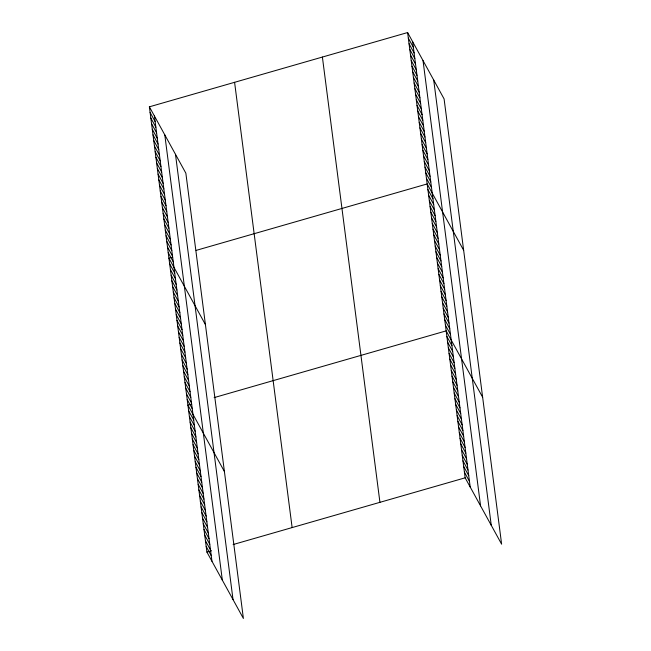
<?xml version="1.0" encoding="UTF-8"?>
<svg xmlns="http://www.w3.org/2000/svg" width="651" height="651" viewBox="0 0 651 651"><rect width="100%" height="100%" fill="white"/><g stroke="black" fill="none" stroke-linecap="round" stroke-linejoin="round"><path stroke-width="0.98" d="M149.372 106.821L185.852 173.182L243.393 618.45L206.912 552.089L149.372 106.821L407.607 32.55L444.088 98.911L501.628 544.179L465.148 477.818L407.607 32.55M172.678 257.137L168.934 258.211L205.415 324.572M196.089 250.399L427.17 183.94L463.65 250.301M191.671 404.076L187.919 405.15L224.408 471.511M214.146 397.606L446.155 330.879L482.643 397.24M206.912 552.089L211.591 550.738M233.131 544.545L465.148 477.818M408.332 38.157L413.377 47.344M409.056 43.763L414.101 52.951M409.78 49.37L414.825 58.557M410.504 54.977L415.558 64.164M411.229 60.584L416.282 69.771M411.953 66.19L417.006 75.378M412.677 71.797L417.73 80.984M413.401 77.404L418.455 86.591M414.126 83.011L419.179 92.198M414.85 88.617L419.903 97.805M415.574 94.224L420.627 103.411M416.298 99.831L421.352 109.018M417.022 105.438L422.076 114.625M417.747 111.052L422.8 120.232M418.471 116.659L423.524 125.838M419.195 122.266L424.249 131.445M419.928 127.873L424.973 137.052M420.652 133.479L425.697 142.667M421.376 139.086L426.421 148.273M422.1 144.693L427.146 153.88M422.825 150.3L427.87 159.487M423.549 155.906L428.594 165.094M424.273 161.513L429.318 170.7M424.997 167.12L430.042 176.307M425.721 172.727L430.767 181.914M426.446 178.333L431.499 187.521M427.902 189.587L432.948 198.775M428.627 195.243L433.68 204.43M429.359 200.89L434.412 210.078M430.091 206.546L435.145 215.733M430.824 212.193L435.869 221.381M431.548 217.849L436.601 227.036M432.28 223.496L437.334 232.684M433.013 229.152L438.066 238.339M433.745 234.799L438.79 243.987M434.469 240.455L439.523 249.642M435.202 246.102L440.255 255.29M435.934 251.758L440.987 260.945M436.666 257.405L441.712 266.593M437.391 263.061L442.444 272.248M438.123 268.708L443.176 277.896M438.855 274.364L443.909 283.551M439.588 280.011L444.633 289.199M440.312 285.667L445.365 294.854M441.044 291.314L446.098 300.502M441.777 296.97L446.83 306.157M442.509 302.617L447.554 311.805M443.233 308.273L448.287 317.46M443.966 313.92L449.019 323.108M444.698 319.576L449.751 328.763M445.43 325.223L450.476 334.411M446.887 336.526L451.94 345.714M447.619 342.182L452.673 351.369M448.352 347.829L453.397 357.017M449.076 353.485L454.129 362.672M449.808 359.132L454.862 368.32M450.541 364.788L455.594 373.975M451.273 370.435L456.318 379.623M451.997 376.091L457.051 385.278M452.73 381.738L457.783 390.925M453.462 387.394L458.516 396.581M454.195 393.041L459.24 402.228M454.919 398.697L459.972 407.884M455.651 404.344L460.705 413.531M456.384 410L461.437 419.187M457.116 415.647L462.161 424.834M457.84 421.303L462.894 430.49M458.573 426.95L463.626 436.137M459.305 432.606L464.358 441.793M460.037 438.253L465.083 447.44M460.762 443.909L465.815 453.096M461.494 449.556L466.547 458.743M462.226 455.212L467.28 464.399M462.959 460.859L468.004 470.046M463.683 466.515L468.736 475.702M464.415 472.162L469.469 481.349M150.096 112.428L155.141 121.615M150.82 118.034L155.866 127.222M151.545 123.641L156.59 132.828M152.269 129.248L157.322 138.435M152.993 134.855L158.047 144.042M153.717 140.461L158.771 149.649M154.442 146.068L159.495 155.255M155.166 151.683L160.219 160.862M155.89 157.29L160.943 166.469M156.614 162.896L161.668 172.076M157.339 168.503L162.392 177.682M158.063 174.11L163.116 183.297M158.787 179.717L163.84 188.904M159.511 185.323L164.565 194.511M160.236 190.93L165.289 200.117M160.96 196.537L166.013 205.724M161.684 202.144L166.737 211.331M162.416 207.75L167.462 216.938M163.141 213.357L168.186 222.544M163.865 218.964L168.91 228.151M164.589 224.571L169.634 233.758M165.313 230.177L170.359 239.365M166.038 235.784L171.083 244.971M166.762 241.391L171.807 250.578M167.486 246.998L172.531 256.185M168.21 252.604L173.256 261.792M169.667 263.867L174.712 273.054M170.391 269.514L175.444 278.701M171.123 275.17L176.177 284.357M171.856 280.817L176.909 290.004M172.588 286.473L177.633 295.66M173.312 292.12L178.366 301.307M174.045 297.776L179.098 306.963M174.777 303.423L179.831 312.61M175.51 309.079L180.555 318.266M176.234 314.726L181.287 323.913M176.966 320.382L182.02 329.569M177.699 326.029L182.752 335.216M178.431 331.685L183.476 340.864M179.155 337.332L184.209 346.519M179.888 342.987L184.941 352.167M180.62 348.635L185.673 357.822M181.352 354.29L186.398 363.47M182.077 359.938L187.13 369.125M182.809 365.593L187.862 374.773M183.541 371.241L188.595 380.428M184.274 376.896L189.319 386.076M184.998 382.544L190.051 391.731M185.73 388.199L190.784 397.379M186.463 393.847L191.516 403.034M187.195 399.502L192.24 408.682M188.652 410.805L193.705 419.985M189.384 416.453L194.437 425.64M190.116 422.108L195.162 431.287M190.841 427.756L195.894 436.943M191.573 433.411L196.626 442.59M192.305 439.059L197.359 448.246M193.038 444.706L198.083 453.893M193.762 450.362L198.815 459.549M194.494 456.009L199.548 465.196M195.227 461.665L200.28 470.852M195.959 467.312L201.004 476.499M196.683 472.968L201.737 482.155M197.416 478.615L202.469 487.802M198.148 484.271L203.202 493.458M198.881 489.918L203.926 499.105M199.605 495.574L204.658 504.761M200.337 501.221L205.391 510.408M201.069 506.877L206.123 516.064M201.802 512.524L206.847 521.711M202.526 518.18L207.579 527.367M203.258 523.827L208.312 533.014M203.991 529.483L209.044 538.67M204.723 535.13L209.768 544.317M205.447 540.786L210.501 549.973M206.18 546.433L211.233 555.62M433.712 80.04L491.261 525.308M423.028 60.608L480.568 505.868M412.653 41.737L470.201 487.005M322.391 57.06L379.932 502.328M234.588 82.311L292.128 527.579M175.477 154.32L233.025 599.579M164.793 134.879L222.333 580.139M154.417 116.008L211.966 561.276"/></g></svg>
